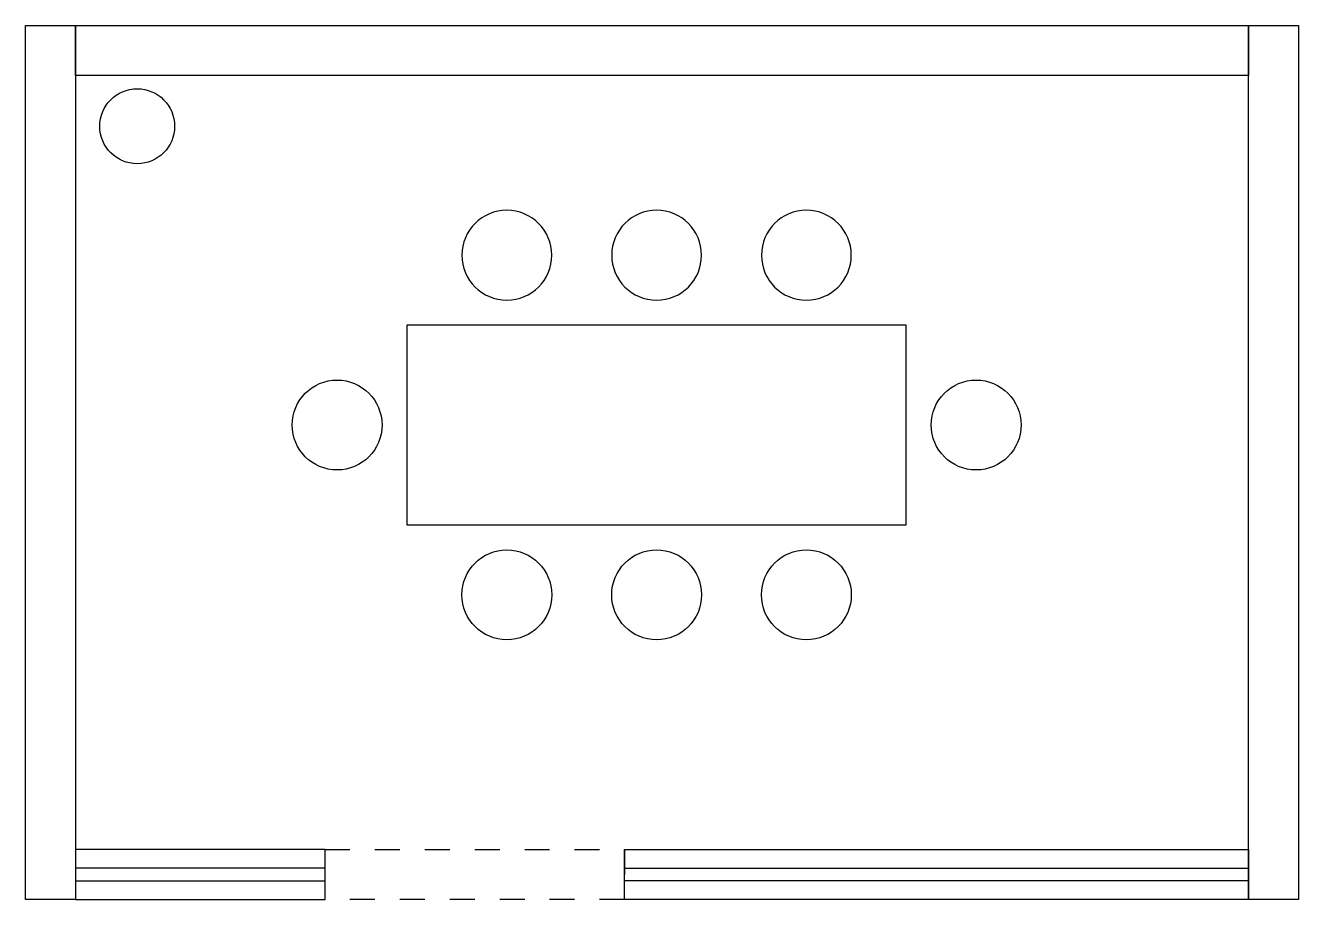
# Model space of a CAD drawing. Header units: metres. Extents: x 52.62 to 57.72, y 16.19 to 19.69.
import ezdxf

# ---------------------------------------------------------------- set-up
doc = ezdxf.new("R2010")
doc.units = ezdxf.units.M
doc.linetypes.add('Dashed', pattern=[0.01, 0.005, -0.005])
for name, color, linetype, true_color in [('墙体', 1, 'Continuous', 0xff0000), ('柜子', 220, 'Continuous', 0xff00c3), ('桌子', 100, 'Continuous', 0x00ff32), ('椅子', 160, 'Continuous', 0x004cff), ('玻璃', 4, 'Continuous', 0x00ffe7)]:
    doc.layers.add(name, color=color, linetype=linetype, true_color=true_color)
doc.layers.add('虚线', color=7, linetype='Dashed')

msp = doc.modelspace()

# ---------------------------------------------------------------- linework, layer by layer
at = {"layer": '墙体'}
for points in [[(52.6207, 19.6857), (52.8207, 19.6857), (52.8207, 16.1857), (52.6207, 16.1857)], [(52.8207, 19.6857), (57.5207, 19.6857), (57.5207, 19.4857), (52.8207, 19.4857)], [(57.5207, 19.6857), (57.7207, 19.6857), (57.7207, 16.1857), (57.5207, 16.1857)], [(52.8207, 16.1857), (53.8207, 16.1857), (53.8207, 16.3857), (52.8207, 16.3857)], [(57.5207, 16.1857), (55.0207, 16.1857), (55.0207, 16.3857), (57.5207, 16.3857)]]:
    msp.add_lwpolyline(points, close=True, dxfattribs=at)
at = {"layer": '柜子'}
msp.add_circle((53.0683, 19.2822), 0.15, dxfattribs=at)
at = {"layer": '桌子'}
msp.add_lwpolyline([(54.1491, 18.4857), (54.1491, 17.6857), (56.1491, 17.6857), (56.1491, 18.4857)], close=True, dxfattribs=at)
at = {"layer": '椅子', "extrusion": (0, 0, -1)}
for centre in [(-54.5491, 18.7657), (-55.1491, 18.7657), (-55.7491, 18.7657)]:
    msp.add_circle(centre, 0.18, dxfattribs=at)
at = {"layer": '椅子'}
for centre in [(53.8691, 18.0857), (56.4291, 18.0857), (54.5491, 17.4057), (55.1491, 17.4057), (55.7491, 17.4057)]:
    msp.add_circle(centre, 0.18, dxfattribs=at)
at = {"layer": '玻璃'}
for points in [[(52.8207, 16.2607), (53.8207, 16.2607), (53.8207, 16.3107), (52.8207, 16.3107)], [(57.5207, 16.2607), (55.0207, 16.2607), (55.0207, 16.3107), (57.5207, 16.3107)]]:
    msp.add_lwpolyline(points, close=True, dxfattribs=at)
at = {"layer": '虚线'}
msp.add_lwpolyline([(53.8207, 16.3857), (55.0207, 16.3857), (55.0207, 16.1857), (53.8207, 16.1857)], close=True, dxfattribs=at)

doc.saveas('drawing.dxf')
